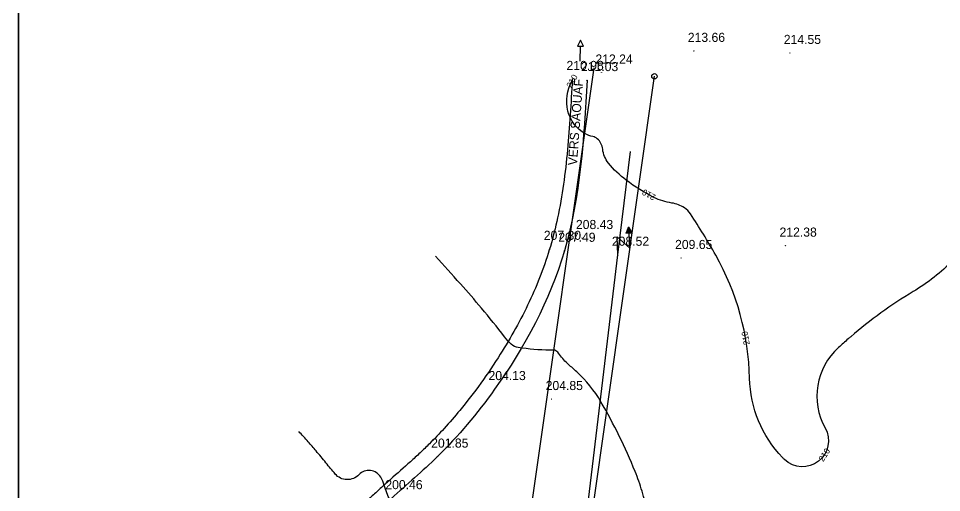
# Model space of a CAD drawing. Extents: x -83928 to -81707, y 15464 to 18601.
# Drawn here: x -83887.3 to -83583.3, y 18217.5 to 18373.6 of the extents above; entities that cross this region are included whole.
import ezdxf
from ezdxf.enums import TextEntityAlignment as Align

# ---------------------------------------------------------------- set-up
doc = ezdxf.new("R2010")
doc.units = 0
doc.header["$MEASUREMENT"] = 0
for name, color, linetype in [('ALT', 7, 'Continuous'), ('BORNE', 1, 'Continuous'), ('CarPerim', 7, 'Continuous'), ('CNiv_1', 1, 'Continuous'), ('CONST', 7, 'Continuous'), ('CORDONNE', 6, 'Continuous'), ('Cotation CN', 6, 'Continuous'), ('electric', 50, 'Continuous'), ('POINTS', 3, 'Continuous'), ('TITRE', 1, 'Continuous'), ('VOIRIE', 4, 'Continuous')]:
    doc.layers.add(name, color=color, linetype=linetype)

# ---------------------------------------------------------------- blocks, each defined once
blk = doc.blocks.new('CotaCNiv')
at = {"invisible_edges": 15}
blk.add_3dface([(-0.5, -0.5), (0.5, -0.5), (0.5, 0.5), (-0.5, 0.5)], dxfattribs=at)
blk.add_3dface([(-0.5, -0.5), (0.5, -0.5), (0.5, 0.5), (-0.5, 0.5)], dxfattribs=at)
blk.add_attdef('ALTCNIV', text='', height=0.4).set_placement((0, 0), align=Align.MIDDLE)
blk = doc.blocks.new('*X2')
for p, q in [((6.01, 6.5), (6.67, 7.16)), ((6.03, 6.56), (6.66, 7.19)), ((6.04, 6.5), (6.68, 7.14)), ((6.07, 6.63), (6.64, 7.21)), ((6.08, 6.5), (6.69, 7.12)), ((6.1, 6.7), (6.63, 7.23)), ((6.11, 6.5), (6.7, 7.09)), ((6.14, 6.77), (6.62, 7.26)), ((6.15, 6.5), (6.72, 7.07)), ((6.17, 6.84), (6.61, 7.28)), ((6.18, 6.5), (6.73, 7.05)), ((6.21, 6.91), (6.6, 7.3)), ((6.22, 6.5), (6.74, 7.02)), ((6.24, 6.98), (6.59, 7.33)), ((6.25, 6.5), (6.75, 7)), ((6.28, 7.06), (6.57, 7.35)), ((6.29, 6.5), (6.76, 6.97)), ((6.31, 7.13), (6.56, 7.38)), ((6.32, 6.5), (6.77, 6.95)), ((6.35, 7.2), (6.55, 7.4)), ((6.36, 6.5), (6.79, 6.93)), ((6.38, 7.27), (6.54, 7.42)), ((6.39, 6.5), (6.8, 6.9)), ((6.42, 7.34), (6.53, 7.45)), ((6.43, 6.5), (6.81, 6.88)), ((6.45, 7.41), (6.52, 7.47)), ((6.46, 6.5), (6.82, 6.86)), ((6.49, 7.48), (6.5, 7.49)), ((6.5, 6.5), (6.83, 6.83)), ((6.54, 6.5), (6.85, 6.81)), ((6.57, 6.5), (6.86, 6.79)), ((6.61, 6.5), (6.87, 6.76)), ((6.64, 6.5), (6.88, 6.74)), ((6.68, 6.5), (6.89, 6.72)), ((6.71, 6.5), (6.9, 6.69)), ((6.75, 6.5), (6.92, 6.67)), ((6.78, 6.5), (6.93, 6.64)), ((6.82, 6.5), (6.94, 6.62)), ((6.85, 6.5), (6.95, 6.6)), ((6.89, 6.5), (6.96, 6.57)), ((6.92, 6.5), (6.97, 6.55)), ((6.96, 6.5), (6.99, 6.53)), ((6.99, 6.5), (7, 6.5))]:
    blk.add_line(p, q)

msp = doc.modelspace()

# ---------------------------------------------------------------- linework, layer by layer
at = {"layer": 'BORNE', "color": 2, "extrusion": (4.63065e-06, 1.2885e-05, 1)}
msp.add_circle((-83677.86, 18354.57, 207.68), 0.877, dxfattribs=at)
at = {"layer": 'CarPerim'}
for p, q in [((-83887.33, 18600.42), (-83887.33, 17000.42)), ((-83887.33, 18038.37), (-83887.33, 18600.42))]:
    msp.add_line(p, q, dxfattribs=at)
at = {"layer": 'CNiv_1', "color": 0}
msp.add_lwpolyline([(-81721.1, 18600.42), (-81721.1, 15464.43), (-83887.33, 15464.43), (-83887.33, 18600.42)], close=True, dxfattribs=at)
at = {"layer": 'CNiv_1', "flags": 128}
for points in [[(-83579.5, 18294, -0.064356), (-83592.62, 18283.64, 0.042311), (-83613.2, 18268.8, 0.00445), (-83614.02, 18268.09, 0.001123), (-83617.22, 18265.22, 0.350984), (-83621.61, 18238.75, -0.860152), (-83635, 18228.33, -0.006412), (-83635.3, 18228.63, -0.005185), (-83635.67, 18229, -0.187797), (-83646.51, 18255.12, 0.123859), (-83657.67, 18295.67, 0.017624), (-83665.99, 18309.23, 0.099118), (-83668, 18311.25, 0.112308), (-83672.12, 18312.83, -0.080088), (-83678, 18314.67, -0.046196), (-83687.16, 18320.34, -0.061296), (-83693, 18326, -0.143101), (-83694.89, 18330.55, 0.184081), (-83696.67, 18334, 0.135545), (-83698.12, 18334.73, -0.080444), (-83700.67, 18335.67, -0.205661), (-83706.35, 18343.14, -0.193013), (-83705, 18353)], [(-83581.67, 18162.33, -0.068309), (-83589.98, 18160.05, 0.028493), (-83610.2, 18156.2, 0.030971), (-83629.7, 18150.01, -0.054274), (-83641, 18147, -0.297159), (-83652.28, 18152.11, -0.058396), (-83677.6, 18204.4, -0.011877), (-83681.93, 18217.88, 0.024373), (-83684.2, 18224.4, 0.036344), (-83695.5, 18247.38, 0.074095), (-83703.4, 18257.2, 0.005961), (-83705.1, 18258.73, -0.007234), (-83706.5, 18260, -0.055489), (-83709.45, 18263.43, 0.16933), (-83710.67, 18264.33, 0.094743), (-83711, 18264.37, -0.023996), (-83712.33, 18264.33, -0.034325), (-83722.71, 18265.25, -0.14417), (-83725, 18266.33, -0.04809), (-83727.23, 18268.75, 0.013045), (-83734.8, 18278.2, 0.006247), (-83741.75, 18286.22, 0.005399), (-83750, 18295.31)], [(-83765, 18215, -0.03227), (-83766.83, 18219.83, 0.057232), (-83768, 18222.5, 0.498872), (-83775.19, 18223.36, -0.443156), (-83783, 18223.57, -0.009082), (-83786.05, 18227.26, 0.008497), (-83789.3, 18231.2, 0.004922), (-83791.89, 18234.18, 0.004194), (-83795, 18237.62)]]:
    msp.add_lwpolyline(points, format="xyb", dxfattribs=at)
at = {"layer": 'CORDONNE', "extrusion": (0.000932032, -0.005533, 0.999984)}
for p, q in [((-83702.18, 18366.52, 209.26), (-83703.22, 18364.55, 209.25)), ((-83703.22, 18364.55, 209.25), (-83701.22, 18364.5, 209.25)), ((-83702.34, 18359.53, 209.22), (-83702.22, 18364.52, 209.25)), ((-83701.22, 18364.5, 209.25), (-83702.18, 18366.52, 209.26)), ((-83686.32, 18304.93, 215.01), (-83687.22, 18302.88, 215)), ((-83685.22, 18302.98, 215), (-83686.32, 18304.93, 215.01)), ((-83685.97, 18297.94, 214.97), (-83686.32, 18304.93, 215.01)), ((-83690.16, 18301.73, 215), (-83685.97, 18297.94, 214.97)), ((-83689.86, 18295.74, 214.96), (-83690.16, 18301.73, 215)), ((-83687.22, 18302.88, 215), (-83685.22, 18302.98, 215))]:
    msp.add_line(p, q, dxfattribs=at)
at = {"layer": 'electric', "extrusion": (0.000932032, -0.005533, 0.999984)}
for p, q in [((-83689.86, 18295.74, 214.96), (-83685.73, 18329.77, 17.14)), ((-83705.73, 18164.22, 213.43), (-83689.86, 18295.74, 214.96))]:
    msp.add_line(p, q, dxfattribs=at)
at = {"layer": 'POINTS', "extrusion": (0.002059, -0.012217, 0.999923)}
for centre in [(-83665.12, 18362.04, -182.42), (-83633.51, 18361.36, -182.42), (-83695.55, 18354.9, -182.42), (-83705.07, 18352.79, -182.42), (-83700.31, 18352.42, -182.42), (-83701.98, 18300.4, -182.42), (-83712.55, 18296.83, -182.42), (-83634.9, 18297.89, -182.42), (-83707.78, 18296.19, -182.42), (-83690.13, 18294.89, -182.42), (-83669.31, 18293.82, -182.42), (-83730.76, 18250.65, -182.42), (-83711.93, 18247.36, -182.42), (-83749.65, 18228.4, -182.42)]:
    msp.add_circle(centre, 0.05, dxfattribs=at)
at = {"layer": 'TITRE', "color": 6, "extrusion": (4.63065e-06, 1.2885e-05, 1)}
for p, q in [((-83727.61, 18147.23, 207.83), (-83697.75, 18357.4, 207.83)), ((-83707.72, 18144.4, 207.83), (-83677.86, 18354.58, 207.83))]:
    msp.add_line(p, q, dxfattribs=at)
at = {"layer": 'VOIRIE'}
for points, knots in [([(-83700.04, 18353.26, 215.69), (-83701.11, 18334.17, 215.46), (-83703.14, 18297.91, 215.03), (-83725.24, 18256.63, 214.6), (-83746.83, 18230.78, 214.36), (-83764.92, 18215.47, 214.23), (-83782.31, 18198.68, 214.09), (-83803.39, 18194.81, 214.11), (-83818.93, 18183.74, 214.02), (-83837.94, 18133.68, 213.48), (-83817.05, 18082.19, 212.79), (-83793.84, 18045.41, 212.28)], [0, 0, 0, 0, 56.722698, 107.741155, 136.928388, 157.302985, 179.111096, 207.77033, 219.36592, 234.520658, 362.716915, 362.716915, 362.716915, 362.716915]), ([(-83704.9, 18353.54, 215.71), (-83705.33, 18345.72, 215.61), (-83705.77, 18337.96, 215.52), (-83707.21, 18322.71, 215.34), (-83708.21, 18315.22, 215.26), (-83710.44, 18304.76, 215.14), (-83711.23, 18301.63, 215.1), (-83713.95, 18292.35, 215), (-83716.3, 18286.27, 214.93), (-83721.86, 18274.4, 214.81), (-83725.07, 18268.61, 214.75), (-83730.64, 18259.79, 214.66), (-83732.78, 18256.63, 214.63), (-83737.23, 18250.46, 214.57), (-83739.54, 18247.45, 214.54), (-83743.62, 18242.52, 214.49), (-83745.34, 18240.54, 214.47), (-83748.69, 18236.87, 214.44), (-83750.31, 18235.17, 214.43), (-83752.98, 18232.52, 214.4), (-83754, 18231.54, 214.39), (-83756.08, 18229.58, 214.38), (-83757.14, 18228.61, 214.37), (-83760.36, 18225.7, 214.34), (-83762.57, 18223.77, 214.33), (-83765.79, 18220.91, 214.3), (-83766.8, 18220.01, 214.29), (-83768.8, 18218.2, 214.28), (-83769.79, 18217.3, 214.27), (-83772.73, 18214.63, 214.25), (-83774.66, 18212.9, 214.23), (-83778.54, 18209.72, 214.21), (-83780.48, 18208.28, 214.2), (-83782.98, 18206.72, 214.19), (-83783.5, 18206.41, 214.18), (-83784.54, 18205.83, 214.18), (-83785.08, 18205.54, 214.18), (-83786.72, 18204.72, 214.17), (-83787.86, 18204.21, 214.17), (-83791.43, 18202.72, 214.16), (-83793.99, 18201.81, 214.16), (-83799.31, 18199.93, 214.15), (-83802.06, 18198.96, 214.15), (-83806.56, 18197.07, 214.14), (-83808.3, 18196.28, 214.14), (-83812.04, 18194.29, 214.13), (-83814.03, 18193.06, 214.12), (-83816.93, 18190.86, 214.1), (-83817.9, 18190.04, 214.09), (-83819.38, 18188.61, 214.08), (-83819.92, 18188.04, 214.08), (-83820.87, 18186.96, 214.07), (-83821.29, 18186.44, 214.06), (-83822.08, 18185.4, 214.05), (-83822.46, 18184.87, 214.05), (-83823.53, 18183.25, 214.03), (-83824.16, 18182.14, 214.02), (-83826.05, 18178.39, 213.98), (-83827.03, 18175.68, 213.95), (-83828.17, 18171.99, 213.91), (-83828.47, 18170.96, 213.9), (-83829.02, 18168.91, 213.87), (-83829.29, 18167.87, 213.86), (-83830.02, 18164.77, 213.83), (-83830.44, 18162.7, 213.8), (-83831.5, 18156.46, 213.73), (-83831.95, 18152.28, 213.68), (-83832.62, 18138.66, 213.52), (-83831.88, 18129.18, 213.41), (-83828.52, 18110.43, 213.17), (-83825.91, 18101.15, 213.05), (-83819.34, 18083.01, 212.81), (-83815.38, 18074.16, 212.69), (-83809.28, 18062.27, 212.53), (-83807.5, 18058.96, 212.48), (-83804.02, 18052.81, 212.4), (-83802.33, 18049.94, 212.36), (-83799.77, 18045.73, 212.3), (-83798.91, 18044.35, 212.28), (-83798.05, 18042.98, 212.26)], [0, 0, 0, 0, 23.235236, 23.235236, 46.470473, 46.470473, 56.593043, 56.593043, 76.838184, 76.838184, 97.083325, 97.083325, 108.712336, 108.712336, 120.341347, 120.341347, 128.445672, 128.445672, 135.746969, 135.746969, 140.167183, 140.167183, 144.587398, 144.587398, 153.427828, 153.427828, 157.388404, 157.388404, 161.34898, 161.34898, 169.270133, 169.270133, 177.191286, 177.191286, 179.259601, 179.259601, 181.327917, 181.327917, 185.464547, 185.464547, 193.866659, 193.866659, 202.268771, 202.268771, 207.505575, 207.505575, 213.626549, 213.626549, 216.868266, 216.868266, 218.819273, 218.819273, 220.461585, 220.461585, 222.103896, 222.103896, 225.38852, 225.38852, 233.041235, 233.041235, 236.027575, 236.027575, 239.013915, 239.013915, 244.986596, 244.986596, 256.931957, 256.931957, 283.878437, 283.878437, 310.824917, 310.824917, 337.771397, 337.771397, 348.3451, 348.3451, 357.836961, 357.836961, 362.527542, 362.527542, 362.527542, 362.527542])]:
    msp.add_open_spline(points, degree=3, knots=knots, dxfattribs=at)

# ---------------------------------------------------------------- block references
at = {"layer": 'CORDONNE', "extrusion": (0.000932032, -0.005533, 0.999984), "xscale": 2.000000000009794, "yscale": 1.999999999992818, "zscale": 2.000000000000016, "rotation": 2.914622152274715}
msp.add_blockref('*X2', (-83698.71, 18289.77, 35.73), dxfattribs=at)
at = {"layer": 'Cotation CN'}
ref = msp.add_blockref('CotaCNiv', (-83705, 18353, 10210), dxfattribs=dict(at, xscale=5.333333333334775, yscale=3, rotation=60.33819614044749))
ref.add_attrib('ALTCNIV', '210', dxfattribs={"height": 2, "rotation": 60.3382}).set_placement((-83705, 18353, 210), align=Align.MIDDLE_CENTER)
ref = msp.add_blockref('CotaCNiv', (-83679.72, 18315.56, 10210), dxfattribs=dict(at, xscale=5.333333333336436, yscale=3, rotation=151.6068281485822))
ref.add_attrib('ALTCNIV', '210', dxfattribs={"height": 2, "rotation": 151.6068}).set_placement((-83679.72, 18315.56, 210), align=Align.MIDDLE_CENTER)
ref = msp.add_blockref('CotaCNiv', (-83647.82, 18268.32, 10210), dxfattribs=dict(at, xscale=5.333333333337, yscale=3, rotation=100.0917019805895))
ref.add_attrib('ALTCNIV', '210', dxfattribs={"height": 2, "rotation": 100.0917}).set_placement((-83647.82, 18268.32, 210), align=Align.MIDDLE_CENTER)
ref = msp.add_blockref('CotaCNiv', (-83621.88, 18229.9, 10210), dxfattribs=dict(at, xscale=5.333333333339586, yscale=3, rotation=57.18694314213568))
ref.add_attrib('ALTCNIV', '210', dxfattribs={"height": 2, "rotation": 57.1869}).set_placement((-83621.88, 18229.9, 210), align=Align.MIDDLE_CENTER)

# ---------------------------------------------------------------- texts
at = {"layer": 'ALT', "extrusion": (0.002059, -0.012217, 0.999923)}
for s, p in [('213.66', (-83667.12, 18365.04, -182.42)), ('214.55', (-83635.51, 18364.36, -182.42)), ('212.24', (-83697.55, 18357.9, -182.42)), ('210.98', (-83707.07, 18355.79, -182.42)), ('211.03', (-83702.31, 18355.42, -182.42)), ('208.43', (-83703.97, 18303.4, -182.42)), ('207.30', (-83714.55, 18299.83, -182.42)), ('212.38', (-83636.9, 18300.89, -182.42)), ('207.49', (-83709.78, 18299.2, -182.42)), ('208.52', (-83692.13, 18297.89, -182.42)), ('209.65', (-83671.31, 18296.82, -182.42)), ('204.13', (-83732.76, 18253.65, -182.42)), ('204.85', (-83713.93, 18250.36, -182.42)), ('201.85', (-83751.65, 18231.4, -182.42)), ('200.46', (-83766.74, 18217.71, -182.42))]:
    msp.add_text(s, height=3, rotation=359.9958, dxfattribs=at).set_placement(p)
at = {"layer": 'CONST', "linetype": 'ByBlock', "extrusion": (0.000932032, -0.005533, 0.999984)}
msp.add_text('VERS SAOUAF', height=3, rotation=85.7748, dxfattribs=at).set_placement((-83703.37, 18324.51, -161.41))

doc.saveas('drawing.dxf')
